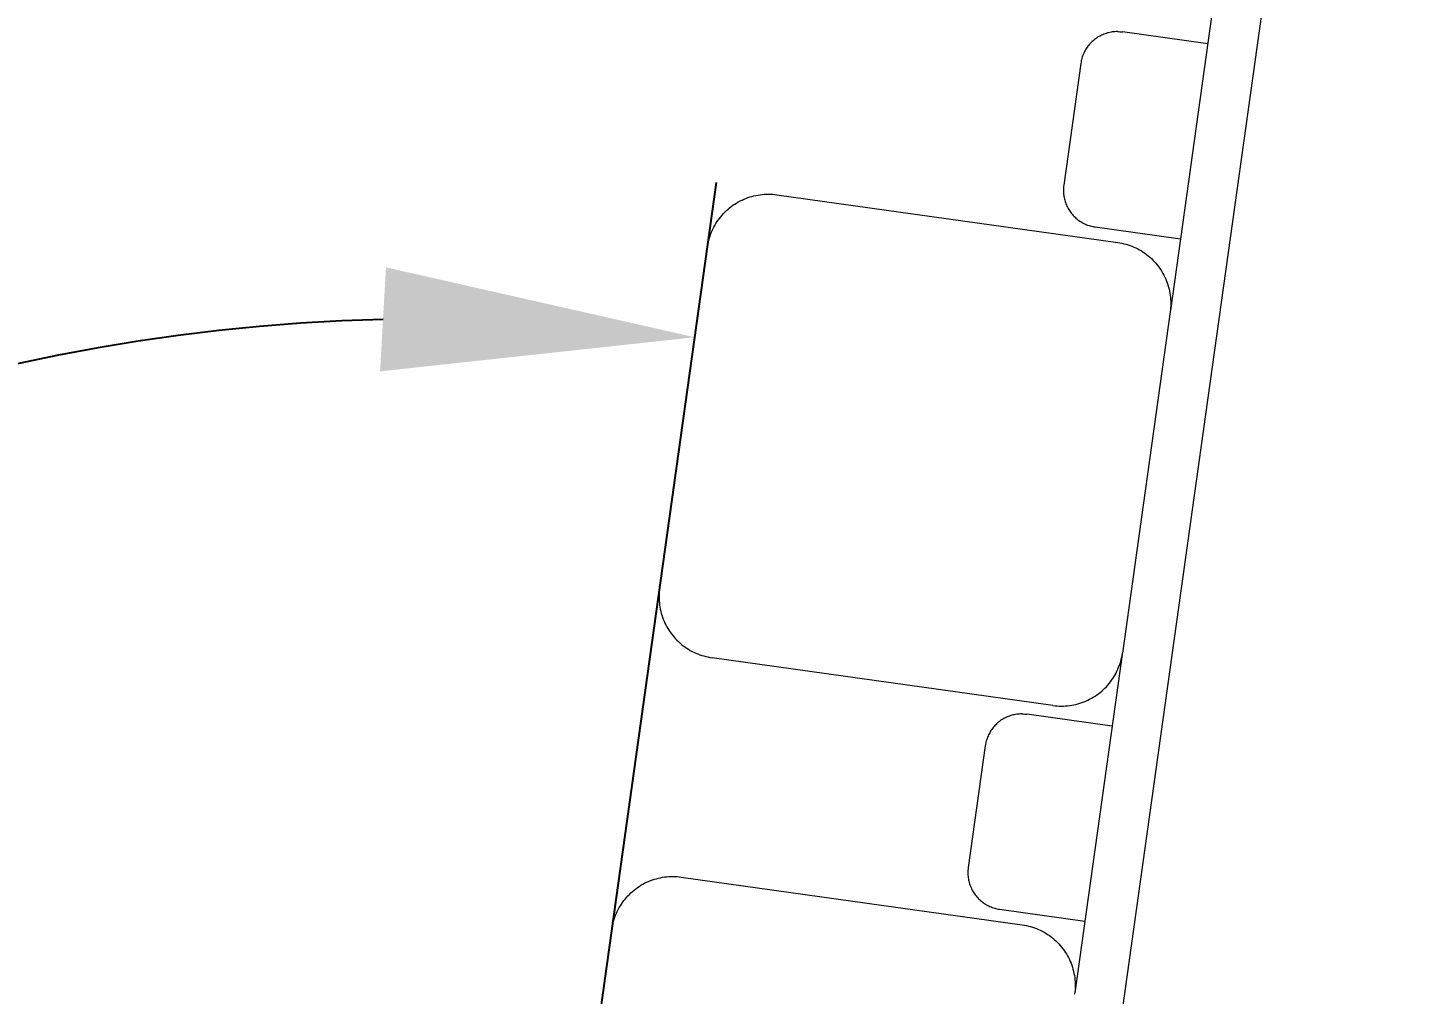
# Model space of a CAD drawing. Header units: inches. Extents: x -6 to 177, y -6 to 113.
# Drawn here: x 100.135 to 104.572, y 88.831 to 91.924 of the extents above; entities that cross this region are included whole.
import ezdxf

# ---------------------------------------------------------------- set-up
doc = ezdxf.new("R2010")
doc.units = ezdxf.units.IN
doc.layers.add('ZANO_R', color=7, linetype='Continuous', lineweight=0)
doc.layers.add('ZANO_W', color=1, linetype='Continuous', lineweight=0)
doc.styles.get("Standard").update_dxf_attribs({"font": 'arial.ttf'})
doc.dimstyles.new('amerykanie', dxfattribs={"dimtxt": 50, "dimasz": 50, "dimexe": 0.5, "dimexo": 0.5, "dimgap": 1, "dimtad": 1, "dimdec": 0, "dimzin": 0, "dimlunit": 5, "dimtxsty": 'Standard', "dimcen": 0.09, "dimclrd": 1, "dimclre": 1, "dimclrt": 1, "dimazin": 0, "dimtfac": 1, "dimtdec": 0, "dimtmove": 0, "dimatfit": 3, "dimfxl": 1, "dimtzin": 0, "dimarcsym": 1})

# ---------------------------------------------------------------- blocks, each defined once
blk = doc.blocks.new('*D361')
at = {"layer": 'ZANO_W', "color": 1, "lineweight": -2}
for p, q in [((101.7695, 87.3502), (102.3408, 91.429)), ((98.3457, 85.0177), (94.8251, 85.1665))]:
    blk.add_line(p, q, dxfattribs=at)
blk.add_arc((101.4245, 84.8876), 6.1052, 91.42054, 168.18462, dxfattribs=at)
at = {"layer": 'ZANO_W', "color": 1}
for points in [[(101.2636, 90.8246), (101.2826, 91.1574), (102.2715, 90.9338)], [(95.2832, 86.1583), (95.614, 86.117), (95.3247, 85.1454)]]:
    blk.add_solid(points, dxfattribs=at)
at = {"layer": 'ZANO_W', "color": 1, "insert": (96.6579, 90.608), "char_height": 1.625, "attachment_point": 5, "rotation": 39.8026}
blk.add_mtext("95%%d33'", dxfattribs=at)

msp = doc.modelspace()

# ---------------------------------------------------------------- linework, layer by layer
at = {"layer": 'ZANO_R'}
for p, q in [((106.40173, 108.49681), (103.17993, 85.4987)), ((103.94597, 92.10215), (103.79423, 91.019)), ((103.55003, 91.8855), (103.54695, 91.88291)), ((103.5532, 91.88799), (103.55003, 91.8855)), ((103.55645, 91.89036), (103.5532, 91.88799)), ((103.55978, 91.89262), (103.55645, 91.89036)), ((103.56319, 91.89477), (103.55978, 91.89262)), ((103.56667, 91.8968), (103.56319, 91.89477)), ((103.57021, 91.89871), (103.56667, 91.8968)), ((103.57382, 91.9005), (103.57021, 91.89871)), ((103.57748, 91.90216), (103.57382, 91.9005)), ((103.5812, 91.9037), (103.57748, 91.90216)), ((103.58498, 91.90511), (103.5812, 91.9037)), ((103.58879, 91.90639), (103.58498, 91.90511)), ((103.59265, 91.90754), (103.58879, 91.90639)), ((103.59655, 91.90856), (103.59265, 91.90754)), ((103.60047, 91.90944), (103.59655, 91.90856)), ((103.60443, 91.91019), (103.60047, 91.90944)), ((103.60841, 91.91081), (103.60443, 91.91019)), ((103.61241, 91.91129), (103.60841, 91.91081)), ((103.61642, 91.91163), (103.61241, 91.91129)), ((103.62044, 91.91184), (103.61642, 91.91163)), ((103.62446, 91.9119), (103.62044, 91.91184)), ((103.62446, 91.9119), (103.62857, 91.91183)), ((103.62857, 91.91183), (103.63268, 91.91162)), ((103.63268, 91.91162), (103.63677, 91.91126)), ((103.63677, 91.91126), (103.64085, 91.91076)), ((103.91379, 91.87253), (103.64085, 91.91076)), ((103.51622, 91.84107), (103.51467, 91.83735)), ((103.51789, 91.84473), (103.51622, 91.84107)), ((103.51969, 91.84833), (103.51789, 91.84473)), ((103.52161, 91.85187), (103.51969, 91.84833)), ((103.52365, 91.85534), (103.52161, 91.85187)), ((103.52581, 91.85874), (103.52365, 91.85534)), ((103.52808, 91.86207), (103.52581, 91.85874)), ((103.53046, 91.86531), (103.52808, 91.86207)), ((103.53296, 91.86847), (103.53046, 91.86531)), ((103.53555, 91.87155), (103.53296, 91.86847)), ((103.53826, 91.87453), (103.53555, 91.87155)), ((103.54106, 91.87743), (103.53826, 91.87453)), ((103.54396, 91.88022), (103.54106, 91.87743)), ((103.54695, 91.88291), (103.54396, 91.88022)), ((103.50748, 91.81017), (103.45286, 91.42024)), ((103.50811, 91.81415), (103.50748, 91.81017)), ((103.50887, 91.8181), (103.50811, 91.81415)), ((103.50977, 91.82203), (103.50887, 91.8181)), ((103.5108, 91.82592), (103.50977, 91.82203)), ((103.51196, 91.82977), (103.5108, 91.82592)), ((103.51325, 91.83359), (103.51196, 91.82977)), ((103.51467, 91.83735), (103.51325, 91.83359)), ((103.4518, 91.40819), (103.45172, 91.40416)), ((103.45172, 91.40416), (103.45178, 91.40013)), ((103.45178, 91.40013), (103.45197, 91.3961)), ((103.45201, 91.41222), (103.4518, 91.40819)), ((103.45237, 91.41624), (103.45201, 91.41222)), ((103.45286, 91.42024), (103.45237, 91.41624)), ((102.38831, 91.35211), (102.39374, 91.35607)), ((102.39374, 91.35607), (102.39931, 91.35984)), ((102.39931, 91.35984), (102.405, 91.36341)), ((102.405, 91.36341), (102.41081, 91.36679)), ((102.41081, 91.36679), (102.41674, 91.36997)), ((102.41674, 91.36997), (102.42277, 91.37295)), ((102.42277, 91.37295), (102.42889, 91.37571)), ((102.42889, 91.37571), (102.43511, 91.37827)), ((102.43511, 91.37827), (102.44141, 91.38061)), ((102.44141, 91.38061), (102.44779, 91.38274)), ((102.44779, 91.38274), (102.45423, 91.38465)), ((102.45423, 91.38465), (102.46074, 91.38633)), ((102.46074, 91.38633), (102.4673, 91.3878)), ((102.4673, 91.3878), (102.47391, 91.38903)), ((102.47391, 91.38903), (102.48055, 91.39004)), ((102.48055, 91.39004), (102.48723, 91.39083)), ((102.48723, 91.39083), (102.49393, 91.39138)), ((102.49393, 91.39138), (102.50064, 91.39171)), ((102.50064, 91.39171), (102.50737, 91.39181)), ((102.50737, 91.39181), (102.51409, 91.39168)), ((102.51409, 91.39168), (102.5208, 91.39132)), ((102.5208, 91.39132), (102.5275, 91.39072)), ((102.5275, 91.39072), (102.53417, 91.38991)), ((102.53417, 91.38991), (103.62597, 91.23695)), ((103.45197, 91.3961), (103.45231, 91.39208)), ((103.45231, 91.39208), (103.45278, 91.38807)), ((103.45278, 91.38807), (103.45338, 91.38408)), ((103.45338, 91.38408), (103.45413, 91.38012)), ((103.45413, 91.38012), (103.455, 91.37618)), ((103.455, 91.37618), (103.45601, 91.37228)), ((103.45601, 91.37228), (103.45716, 91.36841)), ((103.45716, 91.36841), (103.45843, 91.36458)), ((103.45843, 91.36458), (103.45984, 91.3608)), ((103.45984, 91.3608), (103.46137, 91.35707)), ((103.46137, 91.35707), (103.46303, 91.3534)), ((103.46303, 91.3534), (103.46482, 91.34978)), ((102.34252, 91.30334), (102.34631, 91.30889)), ((102.34631, 91.30889), (102.3503, 91.3143)), ((102.3503, 91.3143), (102.35447, 91.31958)), ((102.35447, 91.31958), (102.35881, 91.32471)), ((102.35881, 91.32471), (102.36333, 91.32969)), ((102.36333, 91.32969), (102.36801, 91.33451)), ((102.36801, 91.33451), (102.37286, 91.33917)), ((102.37286, 91.33917), (102.37786, 91.34366)), ((102.37786, 91.34366), (102.38301, 91.34798)), ((102.38301, 91.34798), (102.38831, 91.35211)), ((103.46482, 91.34978), (103.46673, 91.34623)), ((103.46673, 91.34623), (103.46875, 91.34274)), ((103.46875, 91.34274), (103.4709, 91.33932)), ((103.4709, 91.33932), (103.47316, 91.33598)), ((103.47316, 91.33598), (103.47553, 91.33272)), ((103.47553, 91.33272), (103.47802, 91.32954)), ((103.47802, 91.32954), (103.48061, 91.32645)), ((103.48061, 91.32645), (103.4833, 91.32345)), ((103.4833, 91.32345), (103.4861, 91.32054)), ((103.4861, 91.32054), (103.48899, 91.31773)), ((103.48899, 91.31773), (103.49198, 91.31502)), ((103.49198, 91.31502), (103.49506, 91.31242)), ((103.49506, 91.31242), (103.49822, 91.30992)), ((103.49822, 91.30992), (103.50147, 91.30753)), ((102.32153, 91.26135), (102.3239, 91.26764)), ((102.3239, 91.26764), (102.32649, 91.27384)), ((102.32649, 91.27384), (102.32929, 91.27995)), ((102.32929, 91.27995), (102.33229, 91.28597)), ((102.33229, 91.28597), (102.3355, 91.29187)), ((102.3355, 91.29187), (102.33891, 91.29767)), ((102.33891, 91.29767), (102.34252, 91.30334)), ((103.50147, 91.30753), (103.5048, 91.30525)), ((103.5048, 91.30525), (103.5082, 91.30309)), ((103.5082, 91.30309), (103.51168, 91.30104)), ((103.51168, 91.30104), (103.51522, 91.29912)), ((103.51522, 91.29912), (103.51883, 91.29731)), ((103.51883, 91.29731), (103.5225, 91.29563)), ((103.5225, 91.29563), (103.52622, 91.29408)), ((103.52622, 91.29408), (103.52999, 91.29265)), ((103.52999, 91.29265), (103.53381, 91.29136)), ((103.53381, 91.29136), (103.53767, 91.29019)), ((103.53767, 91.29019), (103.54157, 91.28916)), ((103.54157, 91.28916), (103.54551, 91.28826)), ((103.54551, 91.28826), (103.54947, 91.2875)), ((103.54947, 91.2875), (103.55345, 91.28687)), ((103.55345, 91.28687), (103.82639, 91.24864)), ((102.15894, 90.13045), (102.31189, 91.22225)), ((102.31189, 91.22225), (102.31294, 91.22889)), ((102.31294, 91.22889), (102.31421, 91.23549)), ((102.31421, 91.23549), (102.31571, 91.24205)), ((102.31571, 91.24205), (102.31743, 91.24855)), ((102.31743, 91.24855), (102.31937, 91.25498)), ((102.31937, 91.25498), (102.32153, 91.26135)), ((103.62597, 91.23695), (103.63261, 91.23591)), ((103.63261, 91.23591), (103.63922, 91.23464)), ((103.63922, 91.23464), (103.64577, 91.23314)), ((103.64577, 91.23314), (103.65227, 91.23142)), ((103.65227, 91.23142), (103.6587, 91.22948)), ((103.6587, 91.22948), (103.66507, 91.22732)), ((103.66507, 91.22732), (103.67136, 91.22494)), ((103.67136, 91.22494), (103.67756, 91.22236)), ((103.67756, 91.22236), (103.68367, 91.21956)), ((103.68367, 91.21956), (103.68969, 91.21655)), ((103.68969, 91.21655), (103.69559, 91.21334)), ((103.69559, 91.21334), (103.70139, 91.20993)), ((103.70139, 91.20993), (103.70706, 91.20633)), ((103.70706, 91.20633), (103.71261, 91.20253)), ((103.71261, 91.20253), (103.71802, 91.19855)), ((103.71802, 91.19855), (103.7233, 91.19438)), ((103.7233, 91.19438), (103.72843, 91.19004)), ((103.72843, 91.19004), (103.73341, 91.18552)), ((103.73341, 91.18552), (103.73823, 91.18084)), ((103.73823, 91.18084), (103.74289, 91.17599)), ((103.74289, 91.17599), (103.74738, 91.17099)), ((103.74738, 91.17099), (103.7517, 91.16583)), ((103.7517, 91.16583), (103.75584, 91.16054)), ((103.75584, 91.16054), (103.75979, 91.1551)), ((103.75979, 91.1551), (103.76356, 91.14954)), ((103.76356, 91.14954), (103.76714, 91.14384)), ((103.76714, 91.14384), (103.77051, 91.13803)), ((103.77051, 91.13803), (103.77369, 91.13211)), ((103.77369, 91.13211), (103.77667, 91.12608)), ((103.77667, 91.12608), (103.77943, 91.11995)), ((103.77943, 91.11995), (103.78199, 91.11374)), ((103.78199, 91.11374), (103.78433, 91.10744)), ((103.78433, 91.10744), (103.78646, 91.10106)), ((103.78646, 91.10106), (103.78837, 91.09461)), ((103.78837, 91.09461), (103.79005, 91.0881)), ((103.79005, 91.0881), (103.79152, 91.08154)), ((103.79152, 91.08154), (103.79275, 91.07494)), ((103.79275, 91.07494), (103.79377, 91.06829)), ((103.79377, 91.06829), (103.79455, 91.06161)), ((103.79455, 91.06161), (103.79511, 91.05491)), ((103.79511, 91.05491), (103.79543, 91.0482)), ((103.79543, 91.0482), (103.79553, 91.04148)), ((103.79363, 91.01468), (103.64068, 89.92287)), ((103.79445, 91.02135), (103.79363, 91.01468)), ((103.79504, 91.02805), (103.79445, 91.02135)), ((103.7954, 91.03476), (103.79504, 91.02805)), ((103.79553, 91.04148), (103.7954, 91.03476)), ((102.15717, 90.11037), (102.15704, 90.10365)), ((102.15753, 90.11708), (102.15717, 90.11037)), ((102.15812, 90.12378), (102.15753, 90.11708)), ((102.15894, 90.13045), (102.15812, 90.12378)), ((102.15704, 90.10365), (102.15713, 90.09692)), ((102.15713, 90.09692), (102.15746, 90.09021)), ((102.15746, 90.09021), (102.15802, 90.08351)), ((102.15802, 90.08351), (102.1588, 90.07683)), ((102.1588, 90.07683), (102.15981, 90.07019)), ((102.15981, 90.07019), (102.16105, 90.06358)), ((102.16105, 90.06358), (102.16251, 90.05702)), ((102.16251, 90.05702), (102.1642, 90.05051)), ((102.1642, 90.05051), (102.16611, 90.04407)), ((102.16611, 90.04407), (102.16823, 90.03769)), ((102.16823, 90.03769), (102.17058, 90.03139)), ((102.17058, 90.03139), (102.17313, 90.02517)), ((102.17313, 90.02517), (102.1759, 90.01904)), ((102.1759, 90.01904), (102.17887, 90.01302)), ((102.17887, 90.01302), (102.18205, 90.00709)), ((102.18205, 90.00709), (102.18543, 90.00128)), ((102.18543, 90.00128), (102.18901, 89.99559)), ((102.18901, 89.99559), (102.19277, 89.99002)), ((102.19277, 89.99002), (102.19673, 89.98459)), ((102.19673, 89.98459), (102.20087, 89.97929)), ((102.20087, 89.97929), (102.20519, 89.97414)), ((102.20519, 89.97414), (102.20968, 89.96913)), ((102.20968, 89.96913), (102.21434, 89.96429)), ((102.21434, 89.96429), (102.21916, 89.9596)), ((102.21916, 89.9596), (102.22414, 89.95509)), ((102.22414, 89.95509), (102.22927, 89.95074)), ((102.22927, 89.95074), (102.23454, 89.94658)), ((102.23454, 89.94658), (102.23996, 89.94259)), ((102.23996, 89.94259), (102.24551, 89.9388)), ((102.24551, 89.9388), (102.25118, 89.93519)), ((102.25118, 89.93519), (102.25697, 89.93178)), ((102.25697, 89.93178), (102.26288, 89.92857)), ((102.26288, 89.92857), (102.26889, 89.92557)), ((102.26889, 89.92557), (102.275, 89.92277)), ((102.275, 89.92277), (102.28121, 89.92018)), ((102.28121, 89.92018), (102.2875, 89.9178)), ((102.2875, 89.9178), (102.29386, 89.91565)), ((102.29386, 89.91565), (102.3003, 89.9137)), ((102.3003, 89.9137), (102.3068, 89.91198)), ((102.3068, 89.91198), (102.31335, 89.91049)), ((102.31335, 89.91049), (102.31995, 89.90922)), ((102.31995, 89.90922), (102.32659, 89.90817)), ((103.4184, 89.75522), (102.32659, 89.90817)), ((103.64007, 89.91854), (103.48833, 88.83539)), ((103.63104, 89.88378), (103.6332, 89.89014)), ((103.6332, 89.89014), (103.63514, 89.89658)), ((103.63514, 89.89658), (103.63686, 89.90308)), ((103.63686, 89.90308), (103.63836, 89.90963)), ((103.63836, 89.90963), (103.63963, 89.91623)), ((103.63963, 89.91623), (103.64068, 89.92287)), ((103.61005, 89.84178), (103.61365, 89.84746)), ((103.61365, 89.84746), (103.61706, 89.85325)), ((103.61706, 89.85325), (103.62027, 89.85916)), ((103.62027, 89.85916), (103.62328, 89.86517)), ((103.62328, 89.86517), (103.62608, 89.87128)), ((103.62608, 89.87128), (103.62867, 89.87749)), ((103.62867, 89.87749), (103.63104, 89.88378)), ((103.56956, 89.79715), (103.57471, 89.80147)), ((103.57471, 89.80147), (103.57971, 89.80596)), ((103.57971, 89.80596), (103.58456, 89.81062)), ((103.58456, 89.81062), (103.58924, 89.81544)), ((103.58924, 89.81544), (103.59376, 89.82042)), ((103.59376, 89.82042), (103.5981, 89.82555)), ((103.5981, 89.82555), (103.60227, 89.83082)), ((103.60227, 89.83082), (103.60625, 89.83624)), ((103.60625, 89.83624), (103.61005, 89.84178)), ((103.4184, 89.75522), (103.42507, 89.7544)), ((103.47201, 89.75508), (103.47866, 89.75609)), ((103.47866, 89.75609), (103.48526, 89.75733)), ((103.48526, 89.75733), (103.49183, 89.75879)), ((103.49183, 89.75879), (103.49833, 89.76048)), ((103.49833, 89.76048), (103.50478, 89.76239)), ((103.50478, 89.76239), (103.51116, 89.76451)), ((103.51116, 89.76451), (103.51746, 89.76685)), ((103.51746, 89.76685), (103.52367, 89.76941)), ((103.52367, 89.76941), (103.5298, 89.77218)), ((103.5298, 89.77218), (103.53583, 89.77515)), ((103.53583, 89.77515), (103.54175, 89.77833)), ((103.54175, 89.77833), (103.54756, 89.78171)), ((103.54756, 89.78171), (103.55326, 89.78529)), ((103.55326, 89.78529), (103.55882, 89.78905)), ((103.55882, 89.78905), (103.56426, 89.79301)), ((103.56426, 89.79301), (103.56956, 89.79715)), ((103.25729, 89.71116), (103.25388, 89.70901)), ((103.26076, 89.71319), (103.25729, 89.71116)), ((103.26431, 89.7151), (103.26076, 89.71319)), ((103.26792, 89.71688), (103.26431, 89.7151)), ((103.27158, 89.71855), (103.26792, 89.71688)), ((103.2753, 89.72009), (103.27158, 89.71855)), ((103.27907, 89.7215), (103.2753, 89.72009)), ((103.28289, 89.72278), (103.27907, 89.7215)), ((103.28675, 89.72393), (103.28289, 89.72278)), ((103.29064, 89.72495), (103.28675, 89.72393)), ((103.29457, 89.72583), (103.29064, 89.72495)), ((103.29853, 89.72658), (103.29457, 89.72583)), ((103.30251, 89.7272), (103.29853, 89.72658)), ((103.3065, 89.72768), (103.30251, 89.7272)), ((103.31052, 89.72802), (103.3065, 89.72768)), ((103.31454, 89.72822), (103.31052, 89.72802)), ((103.31856, 89.72829), (103.31454, 89.72822)), ((103.31856, 89.72829), (103.32267, 89.72822)), ((103.32267, 89.72822), (103.32678, 89.72801)), ((103.32678, 89.72801), (103.33087, 89.72765)), ((103.33087, 89.72765), (103.33495, 89.72715)), ((103.60789, 89.68891), (103.33495, 89.72715)), ((103.42507, 89.7544), (103.43177, 89.75381)), ((103.43177, 89.75381), (103.43848, 89.75345)), ((103.43848, 89.75345), (103.4452, 89.75332)), ((103.4452, 89.75332), (103.45192, 89.75341)), ((103.45192, 89.75341), (103.45864, 89.75374)), ((103.45864, 89.75374), (103.46534, 89.7543)), ((103.46534, 89.7543), (103.47201, 89.75508)), ((103.21571, 89.66826), (103.21379, 89.66472)), ((103.21775, 89.67173), (103.21571, 89.66826)), ((103.21991, 89.67513), (103.21775, 89.67173)), ((103.22218, 89.67846), (103.21991, 89.67513)), ((103.22456, 89.6817), (103.22218, 89.67846)), ((103.22705, 89.68486), (103.22456, 89.6817)), ((103.22965, 89.68794), (103.22705, 89.68486)), ((103.23235, 89.69092), (103.22965, 89.68794)), ((103.23516, 89.69381), (103.23235, 89.69092)), ((103.23805, 89.69661), (103.23516, 89.69381)), ((103.24105, 89.6993), (103.23805, 89.69661)), ((103.24413, 89.70189), (103.24105, 89.6993)), ((103.2473, 89.70437), (103.24413, 89.70189)), ((103.25055, 89.70675), (103.2473, 89.70437)), ((103.25388, 89.70901), (103.25055, 89.70675)), ((103.20158, 89.62656), (103.14696, 89.23663)), ((103.20221, 89.63054), (103.20158, 89.62656)), ((103.20297, 89.63449), (103.20221, 89.63054)), ((103.20387, 89.63841), (103.20297, 89.63449)), ((103.2049, 89.64231), (103.20387, 89.63841)), ((103.20606, 89.64616), (103.2049, 89.64231)), ((103.20735, 89.64998), (103.20606, 89.64616)), ((103.20877, 89.65374), (103.20735, 89.64998)), ((103.21032, 89.65746), (103.20877, 89.65374)), ((103.21199, 89.66112), (103.21032, 89.65746)), ((103.21379, 89.66472), (103.21199, 89.66112)), ((103.14589, 89.22458), (103.14582, 89.22055)), ((103.14611, 89.22861), (103.14589, 89.22458)), ((103.14647, 89.23263), (103.14611, 89.22861)), ((103.14696, 89.23663), (103.14647, 89.23263)), ((102.09341, 89.17623), (102.0991, 89.1798)), ((102.0991, 89.1798), (102.10491, 89.18318)), ((102.10491, 89.18318), (102.11083, 89.18636)), ((102.11083, 89.18636), (102.11686, 89.18934)), ((102.11686, 89.18934), (102.12299, 89.1921)), ((102.12299, 89.1921), (102.12921, 89.19466)), ((102.12921, 89.19466), (102.13551, 89.197)), ((102.13551, 89.197), (102.14188, 89.19913)), ((102.14188, 89.19913), (102.14833, 89.20104)), ((102.14833, 89.20104), (102.15484, 89.20272)), ((102.15484, 89.20272), (102.1614, 89.20418)), ((102.1614, 89.20418), (102.16801, 89.20542)), ((102.16801, 89.20542), (102.17465, 89.20643)), ((102.17465, 89.20643), (102.18133, 89.20722)), ((102.18133, 89.20722), (102.18803, 89.20777)), ((102.18803, 89.20777), (102.19474, 89.2081)), ((102.19474, 89.2081), (102.20146, 89.2082)), ((102.20146, 89.2082), (102.20819, 89.20807)), ((102.20819, 89.20807), (102.2149, 89.2077)), ((102.2149, 89.2077), (102.22159, 89.20711)), ((102.22159, 89.20711), (102.22827, 89.20629)), ((102.22827, 89.20629), (103.32007, 89.05334)), ((103.14582, 89.22055), (103.14587, 89.21651)), ((103.14587, 89.21651), (103.14607, 89.21249)), ((103.14607, 89.21249), (103.1464, 89.20847)), ((103.1464, 89.20847), (103.14687, 89.20446)), ((103.14687, 89.20446), (103.14748, 89.20047)), ((103.14748, 89.20047), (103.14822, 89.19651)), ((103.14822, 89.19651), (103.1491, 89.19257)), ((103.1491, 89.19257), (103.15011, 89.18867)), ((103.15011, 89.18867), (103.15126, 89.1848)), ((103.15126, 89.1848), (103.15253, 89.18097)), ((103.15253, 89.18097), (103.15394, 89.17719)), ((102.0444, 89.13069), (102.04856, 89.13597)), ((102.04856, 89.13597), (102.05291, 89.1411)), ((102.05291, 89.1411), (102.05742, 89.14608)), ((102.05742, 89.14608), (102.06211, 89.1509)), ((102.06211, 89.1509), (102.06695, 89.15556)), ((102.06695, 89.15556), (102.07196, 89.16005)), ((102.07196, 89.16005), (102.07711, 89.16436)), ((102.07711, 89.16436), (102.08241, 89.1685)), ((102.08241, 89.1685), (102.08784, 89.17246)), ((102.08784, 89.17246), (102.09341, 89.17623)), ((103.15394, 89.17719), (103.15547, 89.17346)), ((103.15547, 89.17346), (103.15713, 89.16979)), ((103.15713, 89.16979), (103.15892, 89.16617)), ((103.15892, 89.16617), (103.16082, 89.16262)), ((103.16082, 89.16262), (103.16285, 89.15913)), ((103.16285, 89.15913), (103.165, 89.15571)), ((103.165, 89.15571), (103.16726, 89.15237)), ((103.16726, 89.15237), (103.16963, 89.14911)), ((103.16963, 89.14911), (103.17212, 89.14593)), ((103.17212, 89.14593), (103.17471, 89.14284)), ((103.17471, 89.14284), (103.1774, 89.13984)), ((103.1774, 89.13984), (103.1802, 89.13693)), ((103.1802, 89.13693), (103.18309, 89.13412)), ((103.18309, 89.13412), (103.18608, 89.13141)), ((102.018, 89.08403), (102.02059, 89.09023)), ((102.02059, 89.09023), (102.02339, 89.09634)), ((102.02339, 89.09634), (102.02639, 89.10235)), ((102.02639, 89.10235), (102.0296, 89.10826)), ((102.0296, 89.10826), (102.03301, 89.11406)), ((102.03301, 89.11406), (102.03662, 89.11973)), ((102.03662, 89.11973), (102.04041, 89.12528)), ((102.04041, 89.12528), (102.0444, 89.13069)), ((103.18608, 89.13141), (103.18915, 89.12881)), ((103.18915, 89.12881), (103.19232, 89.12631)), ((103.19232, 89.12631), (103.19557, 89.12392)), ((103.19557, 89.12392), (103.1989, 89.12164)), ((103.1989, 89.12164), (103.2023, 89.11948)), ((103.2023, 89.11948), (103.20578, 89.11743)), ((103.20578, 89.11743), (103.20932, 89.1155)), ((103.20932, 89.1155), (103.21293, 89.1137)), ((103.21293, 89.1137), (103.2166, 89.11202)), ((103.2166, 89.11202), (103.22032, 89.11047)), ((103.22032, 89.11047), (103.22409, 89.10904)), ((103.22409, 89.10904), (103.22791, 89.10775)), ((103.22791, 89.10775), (103.23177, 89.10658)), ((103.23177, 89.10658), (103.23567, 89.10555)), ((103.23567, 89.10555), (103.2396, 89.10465)), ((103.2396, 89.10465), (103.24356, 89.10389)), ((103.24356, 89.10389), (103.24755, 89.10326)), ((103.24755, 89.10326), (103.52049, 89.06503)), ((102.00599, 89.03864), (102.00703, 89.04528)), ((102.00703, 89.04528), (102.00831, 89.05188)), ((102.00831, 89.05188), (102.0098, 89.05844)), ((102.0098, 89.05844), (102.01152, 89.06494)), ((102.01152, 89.06494), (102.01346, 89.07137)), ((102.01346, 89.07137), (102.01562, 89.07774)), ((102.01562, 89.07774), (102.018, 89.08403)), ((103.32007, 89.05334), (103.32671, 89.0523)), ((103.32671, 89.0523), (103.33331, 89.05103)), ((103.33331, 89.05103), (103.33987, 89.04953)), ((103.33987, 89.04953), (103.34637, 89.04781)), ((103.34637, 89.04781), (103.3528, 89.04587)), ((103.3528, 89.04587), (103.35917, 89.04371)), ((101.85304, 87.94684), (102.00599, 89.03864)), ((103.35917, 89.04371), (103.36546, 89.04133)), ((103.36546, 89.04133), (103.37166, 89.03874)), ((103.37166, 89.03874), (103.37777, 89.03595)), ((103.37777, 89.03595), (103.38379, 89.03294)), ((103.38379, 89.03294), (103.38969, 89.02973)), ((103.38969, 89.02973), (103.39549, 89.02632)), ((103.39549, 89.02632), (103.40116, 89.02272)), ((103.40116, 89.02272), (103.40671, 89.01892)), ((103.40671, 89.01892), (103.41212, 89.01494)), ((103.41212, 89.01494), (103.4174, 89.01077)), ((103.4174, 89.01077), (103.42253, 89.00643)), ((103.42253, 89.00643), (103.42751, 89.00191)), ((103.42751, 89.00191), (103.43233, 88.99722)), ((103.43233, 88.99722), (103.43699, 88.99238)), ((103.43699, 88.99238), (103.44148, 88.98738)), ((103.44148, 88.98738), (103.44579, 88.98222)), ((103.44579, 88.98222), (103.44993, 88.97693)), ((103.44993, 88.97693), (103.45389, 88.97149)), ((103.45389, 88.97149), (103.45766, 88.96592)), ((103.45766, 88.96592), (103.46123, 88.96023)), ((103.46123, 88.96023), (103.46461, 88.95442)), ((103.46461, 88.95442), (103.46779, 88.9485)), ((103.46779, 88.9485), (103.47077, 88.94247)), ((103.47077, 88.94247), (103.47353, 88.93634)), ((103.47353, 88.93634), (103.47609, 88.93013)), ((103.47609, 88.93013), (103.47843, 88.92382)), ((103.47843, 88.92382), (103.48056, 88.91745)), ((103.48056, 88.91745), (103.48247, 88.911)), ((103.48247, 88.911), (103.48415, 88.90449)), ((103.48415, 88.90449), (103.48561, 88.89793)), ((103.48561, 88.89793), (103.48685, 88.89133)), ((103.48685, 88.89133), (103.48786, 88.88468)), ((103.48786, 88.88468), (103.48865, 88.878)), ((103.48865, 88.878), (103.4892, 88.8713)), ((103.4892, 88.8713), (103.48953, 88.86459)), ((103.48854, 88.83774), (103.48772, 88.83107)), ((103.48913, 88.84443), (103.48854, 88.83774)), ((103.4895, 88.85115), (103.48913, 88.84443)), ((103.48963, 88.85787), (103.4895, 88.85115)), ((103.48953, 88.86459), (103.48963, 88.85787))]:
    msp.add_line(p, q, dxfattribs=at)

# ---------------------------------------------------------------- dimensions: what is measured, and where the dimension line sits
at = {"layer": 'ZANO_W'}
dim = msp.add_angular_dim_2l(base=(98.95324, 90.47033), line1=((101.54714, 85.76323), (101.70009, 86.85503)), line2=((98.84521, 84.9966), (99.94669, 84.95005)), dimstyle='amerykanie', override={"dimtxt": 1.625, "dimasz": 1, "dimgap": 0.5, "dimdec": 4, "dimaunit": 1, "dimadec": 1, "dimtdec": 4, "dimtmove": 1, "dimfrac": 2}, dxfattribs=at)
dim.commit()
dim.dimension.update_dxf_attribs({"geometry": '*D361', "text_midpoint": (96.65795, 90.60802)})

doc.saveas('drawing.dxf')
